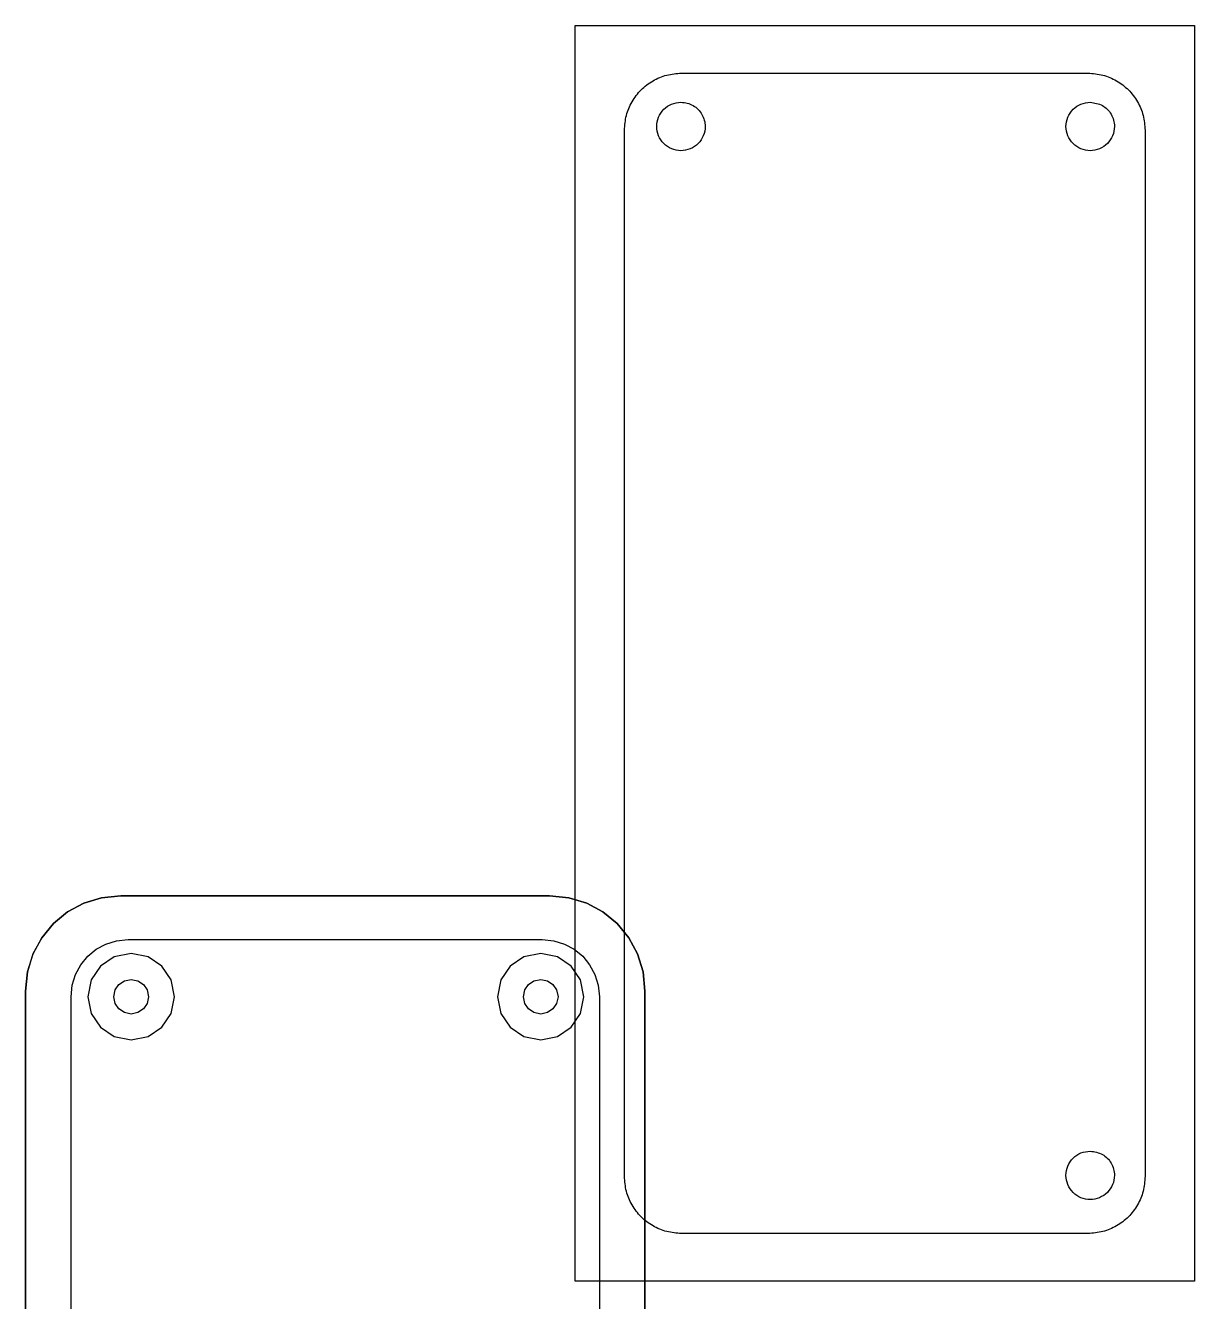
# Model space of a CAD drawing. Extents: x -68 to 38, y -28 to 81.
# Drawn here: x -13.6 to 37.6, y 9.6 to 65.5 of the extents above; entities that cross this region are included whole.
import ezdxf

# ---------------------------------------------------------------- set-up
doc = ezdxf.new("R2010")
doc.units = 0
for name, color, linetype in [('base', 7, 'CONTINUOUS'), ('board', 7, 'CONTINUOUS'), ('border', 7, 'CONTINUOUS'), ('edge', 7, 'CONTINUOUS'), ('screws', 7, 'CONTINUOUS')]:
    doc.layers.add(name, color=color, linetype=linetype)

msp = doc.modelspace()

# ---------------------------------------------------------------- linework, layer by layer
at = {"layer": 'base', "color": 7}
msp.add_lwpolyline([(-13.558415, 5.725181), (-13.558415, 11.554638), (-13.558415, 17.384122), (-13.558415, 23.213579), (-13.473932, 24.05662), (-13.231502, 24.840845), (-12.847652, 25.549796), (-12.338911, 26.166883), (-11.721808, 26.675624), (-11.01287, 27.059482), (-10.228626, 27.301919), (-9.385604, 27.386401), (-7.039593, 27.386401), (-4.693582, 27.386401), (-2.347572, 27.386401), (-0.001561, 27.386401), (2.34445, 27.386401), (4.690462, 27.386401), (7.036471, 27.386401), (9.382483, 27.386401), (10.225506, 27.301919), (11.00975, 27.059482), (11.718687, 26.675624), (12.335791, 26.166883), (12.844531, 25.549796), (13.228381, 24.840845), (13.470811, 24.05662), (13.555295, 23.213579), (13.555295, 17.384122), (13.555295, 11.554638), (13.555295, 5.725181)], dxfattribs=at)
at = {"layer": 'board', "color": 1}
for points in [[(15.156159, 63.403808), (32.949025, 63.403808)], [(12.656767, 15.095644), (12.656767, 60.904415)], [(35.448417, 60.904415), (35.448417, 15.095644)], [(32.949025, 12.596252), (15.156159, 12.596252)]]:
    msp.add_lwpolyline(points, dxfattribs=at)
for points in [[(15.156159, 63.403808)], [(15.130711, 62.129488)], [(33.045028, 62.129488)], [(33.045028, 16.204306)]]:
    msp.add_lwpolyline(points, close=True, dxfattribs=at)
for points, knots in [([(12.656767, 60.904415), (12.673429, 61.123145), (12.706614, 61.558795), (12.968863, 62.16825), (13.367849, 62.692725), (13.892325, 63.091712), (14.501779, 63.353961), (14.937429, 63.387146), (15.156159, 63.403808)], [0, 0, 0, 0, 0.654278, 1.303142, 1.95742, 2.611698, 3.260561, 3.91484, 3.91484, 3.91484, 3.91484]), ([(32.949025, 63.403808), (33.167755, 63.387146), (33.603404, 63.353961), (34.212859, 63.091712), (34.737335, 62.692725), (35.136321, 62.16825), (35.39857, 61.558795), (35.431755, 61.123145), (35.448417, 60.904415)], [0, 0, 0, 0, 0.654278, 1.303142, 1.95742, 2.611698, 3.260561, 3.91484, 3.91484, 3.91484, 3.91484]), ([(15.130711, 62.129488), (14.991145, 62.113383), (14.714498, 62.081461), (14.361954, 61.836579), (14.12573, 61.486447), (14.043398, 61.069366), (14.126117, 60.653691), (14.361532, 60.300444), (14.71473, 60.065041), (15.130584, 59.982322), (15.54699, 60.064643), (15.899634, 60.300912), (16.13525, 60.653287), (16.209054, 61.023583), (16.166151, 61.347059), (16.059107, 61.605572), (15.888797, 61.827953), (15.666696, 61.997146), (15.408181, 62.108351), (15.223457, 62.122423), (15.130711, 62.129488)], [0, 0, 0, 0, 0.416012, 0.824615, 1.240627, 1.656639, 2.065242, 2.481254, 2.897266, 3.305869, 3.721881, 4.137893, 4.546496, 4.962508, 5.239951, 5.515099, 5.792543, 6.069986, 6.345134, 6.622577, 6.622577, 6.622577, 6.622577]), ([(33.045028, 62.129488), (32.905462, 62.113383), (32.628816, 62.081461), (32.276271, 61.836579), (32.040048, 61.486447), (31.957716, 61.069366), (32.040434, 60.653691), (32.27585, 60.300444), (32.629047, 60.065042), (33.044904, 59.98232), (33.461299, 60.064651), (33.813986, 60.300883), (34.049441, 60.653391), (34.142452, 61.116103), (34.005382, 61.621216), (33.599964, 62.042911), (33.231854, 62.100341), (33.045028, 62.129488)], [0, 0, 0, 0, 0.416012, 0.824615, 1.240627, 1.656639, 2.065242, 2.481254, 2.897266, 3.305869, 3.721881, 4.137893, 4.546496, 4.962508, 5.516663, 6.054382, 6.608537, 6.608537, 6.608537, 6.608537]), ([(33.045028, 16.204306), (32.905462, 16.188201), (32.628816, 16.156279), (32.276271, 15.911397), (32.040048, 15.561264), (31.957716, 15.144184), (32.040434, 14.728509), (32.27585, 14.375262), (32.629047, 14.13986), (33.044904, 14.057138), (33.461299, 14.139469), (33.813986, 14.375701), (34.049441, 14.728209), (34.142452, 15.190921), (34.005382, 15.696034), (33.599964, 16.117729), (33.231854, 16.175159), (33.045028, 16.204306)], [0, 0, 0, 0, 0.416012, 0.824615, 1.240627, 1.656639, 2.065242, 2.481254, 2.897266, 3.305869, 3.721881, 4.137893, 4.546496, 4.962508, 5.516663, 6.054382, 6.608537, 6.608537, 6.608537, 6.608537]), ([(15.156159, 12.596252), (14.937429, 12.612914), (14.501779, 12.646099), (13.892325, 12.908348), (13.367849, 13.307334), (12.968863, 13.83181), (12.706614, 14.441264), (12.673429, 14.876914), (12.656767, 15.095644)], [0, 0, 0, 0, 0.654278, 1.303142, 1.95742, 2.611698, 3.260561, 3.91484, 3.91484, 3.91484, 3.91484]), ([(35.448417, 15.095644), (35.431755, 14.876914), (35.39857, 14.441264), (35.136321, 13.83181), (34.737335, 13.307334), (34.212859, 12.908348), (33.603404, 12.646099), (33.167755, 12.612914), (32.949025, 12.596252)], [0, 0, 0, 0, 0.654278, 1.303142, 1.95742, 2.611698, 3.260561, 3.91484, 3.91484, 3.91484, 3.91484])]:
    msp.add_open_spline(points, degree=3, knots=knots, dxfattribs=at)
at = {"layer": 'border', "color": 7}
for points in [[(13.555427, 5.725128), (13.555427, 11.554559), (13.555427, 17.383989), (13.555427, 23.213393), (13.47094, 24.056435), (13.228505, 24.840686), (12.844645, 25.549611), (12.335894, 26.166751), (11.71878, 26.675492), (11.009832, 27.059349), (10.225583, 27.301787), (9.382557, 27.386268), (7.036513, 27.386268), (4.690467, 27.386268), (2.344423, 27.386268), (-0.001622, 27.386268), (-2.347667, 27.386268), (-4.693711, 27.386268), (-7.039756, 27.386268), (-9.385801, 27.386268), (-10.228825, 27.301787), (-11.013076, 27.059349), (-11.722023, 26.675492), (-12.339138, 26.166751), (-12.847889, 25.549611), (-13.231748, 24.840686), (-13.474186, 24.056435), (-13.558672, 23.213393), (-13.558672, 17.383989), (-13.558672, 11.554559), (-13.558672, 5.725128)], [(-11.563968, 5.621782), (-11.563968, 11.34784), (-11.563968, 17.073924), (-11.563968, 22.966405), (-11.513357, 23.471336), (-11.368126, 23.941103), (-11.13818, 24.365786), (-10.833423, 24.735435), (-10.46376, 25.040182), (-10.039096, 25.270131), (-9.569334, 25.415361), (-9.06438, 25.465976), (-6.673887, 25.465976), (-4.449799, 25.465976), (-2.22571, 25.465976), (-0.001622, 25.465976), (2.222466, 25.465976), (4.446556, 25.465976), (6.670642, 25.465976), (9.061136, 25.465976), (9.566091, 25.415361), (10.03585, 25.270131), (10.460517, 25.040182), (10.83018, 24.735435), (11.134937, 24.365786), (11.364884, 23.941103), (11.510114, 23.471336), (11.560726, 22.966405), (11.560726, 17.073924), (11.560726, 11.34784), (11.560726, 5.621782)]]:
    msp.add_lwpolyline(points, dxfattribs=at)
at = {"layer": 'edge', "color": 1}
msp.add_lwpolyline([(10.495737, 65.490726), (37.609446, 65.490726), (37.609446, 10.50933), (10.495737, 10.50933)], close=True, dxfattribs=at)
at = {"layer": 'screws', "color": 7}
for points in [[(-8.935183, 24.860848), (-9.672605, 24.71149), (-10.275152, 24.305329), (-10.681329, 23.703296), (-10.830157, 22.965347), (-10.681329, 22.227424), (-10.275152, 21.624862), (-9.672605, 21.2187), (-8.935183, 21.069872), (-8.197243, 21.2187), (-7.594696, 21.624862), (-7.188519, 22.227424), (-7.039691, 22.965347), (-7.188519, 23.703296), (-7.594696, 24.305329), (-8.197243, 24.71149)], [(8.99085, 24.860848), (8.252911, 24.71149), (7.650881, 24.305329), (7.244703, 23.703296), (7.095359, 22.965347), (7.244703, 22.227424), (7.650881, 21.624862), (8.252911, 21.2187), (8.99085, 21.069872), (9.728788, 21.2187), (10.330818, 21.624862), (10.737512, 22.227424), (10.88634, 22.965347), (10.737512, 23.703296), (10.330818, 24.305329), (9.728788, 24.71149)], [(-8.935183, 23.72396), (-8.639593, 23.664032), (-8.398781, 23.501763), (-8.236001, 23.260436), (-8.176573, 22.965347), (-8.236001, 22.670283), (-8.398781, 22.428957), (-8.639593, 22.266688), (-8.935183, 22.206734), (-9.230255, 22.266688), (-9.471067, 22.428957), (-9.633848, 22.670283), (-9.693275, 22.965347), (-9.633848, 23.260436), (-9.471067, 23.501763), (-9.230255, 23.664032)], [(8.99085, 23.72396), (9.285924, 23.664032), (9.527253, 23.501763), (9.689516, 23.260436), (9.74946, 22.965347), (9.689516, 22.670283), (9.527253, 22.428957), (9.285924, 22.266688), (8.99085, 22.206734), (8.695779, 22.266688), (8.45445, 22.428957), (8.292186, 22.670283), (8.232239, 22.965347), (8.292186, 23.260436), (8.45445, 23.501763), (8.695779, 23.664032)]]:
    msp.add_lwpolyline(points, close=True, dxfattribs=at)

doc.saveas('drawing.dxf')
